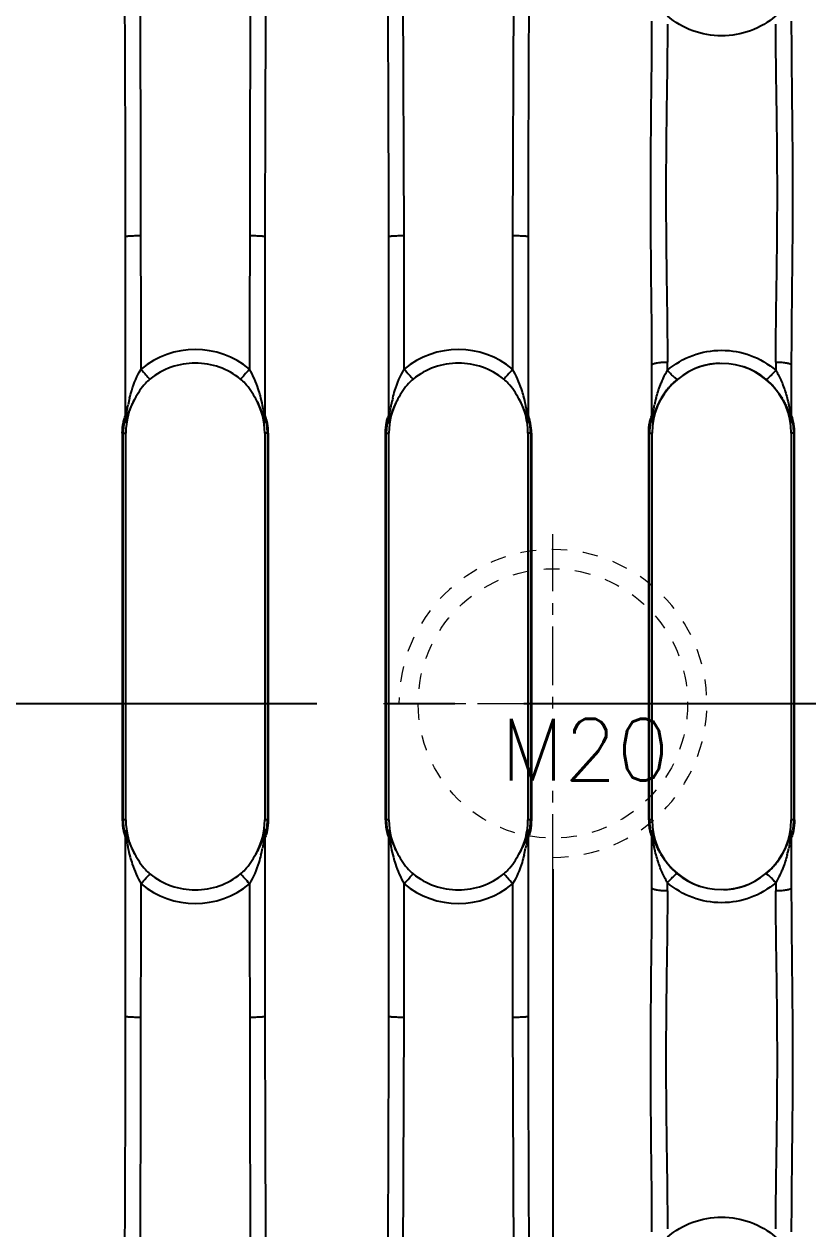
# Model space of a CAD drawing. Header units: millimetres. Extents: x 1147 to 12155, y -6137 to -4403.
# Drawn here: x 3959.4 to 4010.3, y -5297.9 to -5219.6 of the extents above; entities that cross this region are included whole.
import ezdxf

# ---------------------------------------------------------------- set-up
doc = ezdxf.new("R2010")
doc.units = ezdxf.units.MM
doc.header["$LTSCALE"] = 16.335
doc.header["$PDMODE"] = 3
doc.header["$PDSIZE"] = 0.3125
doc.linetypes.add('CENTER', pattern=[0.6, 0.375, -0.075, 0.075, -0.075])
doc.linetypes.add('HIDDEN', pattern=[0.2, 0.1, -0.1])
doc.layers.get('0').update_dxf_attribs({"linetype": 'CONTINUOUS'})
doc.layers.get('Defpoints').update_dxf_attribs({"linetype": 'CONTINUOUS'})
doc.layers.add('DEFAULT_2', color=8, linetype='HIDDEN')
doc.layers.add('screw', color=33, linetype='CONTINUOUS', lineweight=13)
doc.styles.get("Standard").update_dxf_attribs({"font": 'txt', "width": 0.8})
doc.styles.add('TXT', font='txt.shx', dxfattribs={"bigfont": 'gbcbig.shx'})
doc.dimstyles.get("Standard").update_dxf_attribs({"dimtxt": 0.15625, "dimasz": 0.1875, "dimexe": 0.125, "dimexo": 0.0625, "dimtad": 0, "dimtih": 1, "dimtoh": 1, "dimdsep": 46, "dimtxsty": 'Standard', "dimcen": 0.09, "dimadec": 0, "dimazin": 0, "dimtp": 0.01, "dimtm": 0.01, "dimtfac": 1, "dimtofl": 0, "dimtmove": 0, "dimatfit": 3, "dimfxl": 0, "dimtolj": 1, "dimarcsym": 0})

# ---------------------------------------------------------------- blocks, each defined once
blk = doc.blocks.new('screw_m20_g')
at = {"layer": 'screw', "color": 1, "linetype": 'CENTER', "ltscale": 0.621977}
for p, q in [((0, -11), (0, 11)), ((-11, 0), (11, 0))]:
    blk.add_line(p, q, dxfattribs=at)
at = {"layer": 'screw', "linetype": 'HIDDEN', "ltscale": 0.621977}
blk.add_circle((0, 0), 8.75, dxfattribs=at)
at = {"layer": 'screw', "color": 92, "linetype": 'HIDDEN', "ltscale": 0.621977}
blk.add_arc((0, 0), 10, 270, 180, dxfattribs=at)
at = {"layer": 'screw', "color": 6, "style": 'TXT'}
blk.add_text('M20', height=4, dxfattribs=at).set_placement((-3.4, -5))
blk = doc.blocks.new('*D714')
at = {"color": 4, "lineweight": -2}
blk.add_line((3836.959, -5263.772), (3816.272, -5263.772), dxfattribs=at)
at = {"layer": 'Defpoints', "color": 0}
for p in [(3816.272, -5263.772), (3837.022, -5263.772), (4103.729, -5263.772)]:
    blk.add_point(p, dxfattribs=at)
at = {"color": 6, "insert": (3808.272, -5263.772), "char_height": 8, "attachment_point": 5}
blk.add_mtext('\\A1;0.00', dxfattribs=at)
blk = doc.blocks.new('*D715')
at = {"color": 4, "lineweight": -2}
blk.add_line((3856.578, -5108.772), (3814.98, -5108.772), dxfattribs=at)
at = {"layer": 'Defpoints', "color": 0}
for p in [(3814.98, -5108.772), (3856.641, -5108.772), (4103.729, -5263.772)]:
    blk.add_point(p, dxfattribs=at)
at = {"color": 6, "insert": (3801.113, -5108.772), "char_height": 8, "attachment_point": 5}
blk.add_mtext('\\A1;155.00', dxfattribs=at)
blk = doc.blocks.new('*D716')
at = {"color": 4, "lineweight": -2}
blk.add_line((3858.666, -5058.772), (3814.98, -5058.772), dxfattribs=at)
at = {"layer": 'Defpoints', "color": 0}
for p in [(3814.98, -5058.772), (3858.729, -5058.772), (4103.729, -5263.772)]:
    blk.add_point(p, dxfattribs=at)
at = {"color": 6, "insert": (3800.58, -5058.772), "char_height": 8, "attachment_point": 5}
blk.add_mtext('\\A1;205.00', dxfattribs=at)
blk = doc.blocks.new('*D717')
at = {"color": 4, "lineweight": -2}
blk.add_line((3824.529, -5433.772), (3814.98, -5433.772), dxfattribs=at)
at = {"layer": 'Defpoints', "color": 0}
for p in [(4103.729, -5263.772), (3814.98, -5433.772), (3824.592, -5433.772)]:
    blk.add_point(p, dxfattribs=at)
at = {"color": 6, "insert": (3801.647, -5433.772), "char_height": 8, "attachment_point": 5}
blk.add_mtext('\\A1;170.00', dxfattribs=at)
blk = doc.blocks.new('*D718')
at = {"color": 4, "lineweight": -2}
blk.add_line((3847.666, -5468.772), (3814.98, -5468.772), dxfattribs=at)
at = {"layer": 'Defpoints', "color": 0}
for p in [(4103.729, -5263.772), (3814.98, -5468.772), (3847.729, -5468.772)]:
    blk.add_point(p, dxfattribs=at)
at = {"color": 6, "insert": (3800.58, -5468.772), "char_height": 8, "attachment_point": 5}
blk.add_mtext('\\A1;205.00', dxfattribs=at)
blk = doc.blocks.new('*D719')
at = {"color": 4, "lineweight": -2}
blk.add_line((3858.729, -5479.834), (3858.729, -5513.096), dxfattribs=at)
at = {"layer": 'Defpoints', "color": 0}
for p in [(4103.729, -5263.772), (3858.729, -5479.772), (3858.729, -5513.096)]:
    blk.add_point(p, dxfattribs=at)
at = {"color": 6, "insert": (3858.729, -5528.03), "char_height": 8, "attachment_point": 5, "rotation": 90}
blk.add_mtext('\\A1;245.00', dxfattribs=at)
blk = doc.blocks.new('*D720')
at = {"color": 4, "lineweight": -2}
blk.add_line((3993.729, -5274.535), (3993.729, -5513.096), dxfattribs=at)
at = {"layer": 'Defpoints', "color": 0}
for p in [(4103.729, -5263.772), (3993.729, -5274.473), (3993.729, -5513.096)]:
    blk.add_point(p, dxfattribs=at)
at = {"color": 6, "insert": (3993.729, -5525.363), "char_height": 8, "attachment_point": 5, "rotation": 90}
blk.add_mtext('\\A1;110.00', dxfattribs=at)
blk = doc.blocks.new('*D721')
at = {"color": 4, "lineweight": -2}
blk.add_line((3858.729, -5054.498), (3858.729, -5013.344), dxfattribs=at)
at = {"layer": 'Defpoints', "color": 0}
for p in [(3858.729, -5013.344), (3858.729, -5054.56), (4103.729, -5263.772)]:
    blk.add_point(p, dxfattribs=at)
at = {"color": 6, "insert": (3858.729, -4998.41), "char_height": 8, "attachment_point": 5, "rotation": 90}
blk.add_mtext('\\A1;245.00', dxfattribs=at)
blk = doc.blocks.new('*D722')
at = {"color": 4, "lineweight": -2}
blk.add_line((3862.554, -5213.772), (3818.256, -5213.772), dxfattribs=at)
at = {"layer": 'Defpoints', "color": 0}
for p in [(3818.256, -5213.772), (3862.617, -5213.772), (4103.729, -5263.772)]:
    blk.add_point(p, dxfattribs=at)
at = {"color": 6, "insert": (3807.056, -5213.772), "char_height": 8, "attachment_point": 5}
blk.add_mtext('\\A1;50.00', dxfattribs=at)
blk = doc.blocks.new('*D723')
at = {"color": 4, "lineweight": -2}
blk.add_line((3852.641, -5344.772), (3818.256, -5344.772), dxfattribs=at)
at = {"layer": 'Defpoints', "color": 0}
for p in [(4103.729, -5263.772), (3818.256, -5344.772), (3852.703, -5344.772)]:
    blk.add_point(p, dxfattribs=at)
at = {"color": 6, "insert": (3807.59, -5344.772), "char_height": 8, "attachment_point": 5}
blk.add_mtext('\\A1;81.00', dxfattribs=at)

msp = doc.modelspace()

# ---------------------------------------------------------------- linework, layer by layer
at = {"color": 7, "linetype": 'Continuous'}
for p, q in [((3966.981, -5242.059), (3966.919, -5202.464)), ((3974.081, -5202.464), (3974.019, -5242.059)), ((3984.074, -5233.376), (3983.994, -5212.783)), ((3991.193, -5212.783), (3991.113, -5233.376)), ((3984.074, -5242.06), (3984.074, -5233.376)), ((3991.113, -5233.376), (3991.113, -5242.059)), ((3965.975, -5245.384), (3965.975, -5233.441)), ((3975.025, -5233.441), (3975.025, -5245.384)), ((3983.069, -5245.384), (3983.069, -5233.441)), ((3992.118, -5233.441), (3992.118, -5245.384)), ((4000.162, -5245.324), (4000.162, -5241.775)), ((4001.168, -5242.125), (4001.168, -5241.595)), ((4008.206, -5241.595), (4008.206, -5242.125)), ((4009.212, -5241.775), (4009.212, -5245.324)), ((3965.763, -5246.203), (3965.763, -5271.34)), ((3965.763, -5246.203), (3965.986, -5246.203)), ((3965.815, -5271.34), (3965.815, -5246.203)), ((3965.986, -5271.34), (3965.986, -5246.203)), ((3975.014, -5246.203), (3975.014, -5271.34)), ((3975.238, -5246.203), (3975.014, -5246.203)), ((3975.186, -5246.203), (3975.186, -5271.34)), ((3975.238, -5246.203), (3975.238, -5271.34)), ((3982.856, -5271.34), (3982.856, -5246.203)), ((3982.856, -5246.203), (3983.08, -5246.203)), ((3982.908, -5271.34), (3982.908, -5246.203)), ((3983.08, -5271.34), (3983.08, -5246.203)), ((3992.107, -5246.203), (3992.107, -5271.34)), ((3992.331, -5246.203), (3992.107, -5246.203)), ((3992.279, -5246.203), (3992.279, -5271.34)), ((3992.331, -5246.203), (3992.331, -5271.34)), ((3999.95, -5271.34), (3999.95, -5246.203)), ((3999.95, -5246.203), (4000.173, -5246.203)), ((4000.002, -5271.34), (4000.002, -5246.203)), ((4000.173, -5271.34), (4000.173, -5246.203)), ((4009.201, -5246.203), (4009.201, -5271.34)), ((4009.425, -5246.203), (4009.201, -5246.203)), ((4009.373, -5246.203), (4009.373, -5271.34)), ((4009.425, -5271.34), (4009.425, -5246.203)), ((3965.986, -5271.34), (3965.763, -5271.34)), ((3975.238, -5271.34), (3975.014, -5271.34)), ((3983.08, -5271.34), (3982.856, -5271.34)), ((3992.331, -5271.34), (3992.107, -5271.34)), ((4000.173, -5271.34), (3999.95, -5271.34)), ((4009.425, -5271.34), (4009.201, -5271.34)), ((3965.975, -5284.102), (3965.975, -5272.159)), ((3975.025, -5272.159), (3975.025, -5284.102)), ((3983.069, -5284.102), (3983.069, -5272.159)), ((3992.118, -5272.159), (3992.118, -5284.102)), ((4000.162, -5275.768), (4000.162, -5272.219)), ((4009.212, -5272.219), (4009.212, -5275.768)), ((3966.919, -5315.08), (3966.981, -5275.484)), ((3974.019, -5275.483), (3974.081, -5315.08)), ((3984.074, -5284.167), (3984.074, -5275.483)), ((3991.113, -5275.484), (3991.113, -5284.167)), ((4001.168, -5275.948), (4001.168, -5275.418)), ((4008.206, -5275.418), (4008.206, -5275.948)), ((3983.994, -5304.76), (3984.074, -5284.167)), ((3991.113, -5284.167), (3991.193, -5304.76))]:
    msp.add_line(p, q, dxfattribs=at)
at = {"color": 1, "linetype": 'CENTER', "ltscale": 3.659596}
msp.add_line((3776.634, -5263.772), (4430.824, -5263.772), dxfattribs=at)
at = {"color": 7, "linetype": 'Continuous'}
for centre, radius, start, end in [((3970.5, -5246.252), 5.474, 49.98857, 130.01181), ((3987.594, -5246.252), 5.474, 49.99107, 130.01077), ((4004.687, -5246.203), 4.514, 0, 180), ((3970.5, -5246.203), 4.514, 150.50361, 180), ((3975.127, -5246.164), 9.168, 165.97152, 168.73972), ((3970.664, -5246.418), 4.763, 149.22508, 152.19932), ((3970.381, -5246.393), 4.712, 25.85112, 30.79991), ((3970.5, -5246.203), 4.514, 0, 29.49611), ((3965.902, -5246.159), 9.14, 11.06284, 15.04007), ((3987.594, -5246.203), 4.514, 150.50361, 180), ((3992.221, -5246.164), 9.168, 165.97152, 168.73972), ((3987.758, -5246.418), 4.763, 149.22508, 152.19932), ((3987.475, -5246.393), 4.712, 25.85112, 30.79991), ((3987.594, -5246.203), 4.514, 0, 29.49611), ((3982.995, -5246.159), 9.14, 11.06284, 15.04007), ((4009.026, -5246.206), 8.888, 165.27628, 168.12455), ((3965.033, -5245.1), 0.942, 347.95465, 355.97334), ((3975.967, -5245.1), 0.942, 184.03262, 192.04806), ((3975.984, -5245.128), 0.937, 178.36125, 190.36109), ((3982.127, -5245.1), 0.942, 347.95466, 355.97335), ((3993.061, -5245.1), 0.942, 184.03262, 192.04806), ((3993.078, -5245.128), 0.937, 178.36125, 190.36109), ((3999.22, -5245.1), 0.942, 347.95537, 359.98382), ((4010.154, -5245.1), 0.942, 180.0141, 192.04563), ((4010.174, -5245.127), 0.94, 178.36086, 190.35023), ((3940.07, -5246.364), 25.907, 2.19786, 2.36149), ((3942.19, -5246.281), 23.785, 1.80583, 2.19328), ((3999.245, -5246.295), 24.22, 177.99624, 178.19286), ((3998.976, -5246.287), 23.951, 177.63077, 177.9937), ((3957.163, -5246.364), 25.907, 2.19786, 2.36149), ((3959.284, -5246.281), 23.785, 1.80583, 2.19328), ((4016.338, -5246.295), 24.22, 177.99624, 178.19286), ((4016.07, -5246.287), 23.951, 177.63077, 177.9937), ((3973.542, -5246.383), 26.622, 1.93806, 2.33773), ((3999.26, -5245.326), 0.903, 350.03873, 0.08362), ((4010.115, -5245.326), 0.903, 179.91442, 189.95733), ((4037.02, -5246.423), 27.81, 177.92693, 178.06076), ((4034.574, -5246.335), 25.363, 177.65495, 177.92774), ((3970.5, -5271.34), 4.514, 180, 209.49611), ((3970.5, -5271.34), 4.514, 330.50361, 0), ((3987.594, -5271.34), 4.514, 180, 209.49611), ((3987.594, -5271.34), 4.514, 330.50361, 0), ((4004.687, -5271.34), 4.514, 180, 0), ((3942.024, -5271.256), 23.951, 357.63078, 357.9937), ((3965.033, -5272.443), 0.942, 4.03262, 12.04806), ((3941.755, -5271.248), 24.22, 357.99624, 358.19286), ((3975.967, -5272.443), 0.942, 167.95406, 175.97322), ((3998.81, -5271.262), 23.785, 181.80583, 182.19328), ((4000.931, -5271.179), 25.907, 182.19786, 182.36149), ((3959.118, -5271.256), 23.951, 357.63078, 357.9937), ((3982.127, -5272.443), 0.942, 4.03262, 12.04806), ((3958.849, -5271.248), 24.22, 357.99624, 358.19286), ((3993.06, -5272.443), 0.942, 167.95406, 175.97322), ((4015.903, -5271.262), 23.785, 181.80583, 182.19328), ((4018.024, -5271.179), 25.907, 182.19786, 182.36149), ((3974.8, -5271.209), 25.363, 357.65496, 357.92774), ((3999.221, -5272.443), 0.942, 0.0141, 12.04563), ((3972.354, -5271.12), 27.81, 357.92693, 358.06076), ((3999.259, -5272.218), 0.903, 359.91442, 9.95733), ((4010.115, -5272.218), 0.903, 170.04148, 180.0866), ((4010.154, -5272.443), 0.942, 167.95478, 179.98403), ((4035.832, -5271.16), 26.622, 181.93806, 182.33773), ((3975.099, -5271.384), 9.14, 191.06291, 195.04017), ((3970.619, -5271.15), 4.712, 205.85104, 210.79992), ((3970.338, -5271.126), 4.762, 329.22508, 334.87458), ((3965.873, -5271.379), 9.168, 345.97152, 348.73972), ((3992.192, -5271.384), 9.14, 191.0629, 195.04015), ((3987.713, -5271.15), 4.712, 205.85112, 210.79991), ((3987.431, -5271.126), 4.762, 329.22508, 334.87457), ((3982.966, -5271.379), 9.168, 345.97153, 348.73972), ((4000.349, -5271.337), 8.888, 345.27568, 348.1241), ((3970.5, -5271.291), 5.474, 229.99106, 310.01083), ((3987.594, -5271.291), 5.474, 229.98799, 310.00994)]:
    msp.add_arc(centre, radius, start, end, dxfattribs=at)
for points, knots in [([(3965.975, -5233.441), (3965.975, -5228.28), (3965.925, -5217.954), (3965.881, -5202.464), (3965.925, -5186.973), (3965.975, -5176.647), (3965.975, -5171.486)], [0, 0, 0, 0, 0.249913, 0.5, 0.750087, 1, 1, 1, 1]), ([(3975.025, -5171.486), (3975.025, -5176.647), (3975.075, -5186.973), (3975.12, -5202.464), (3975.075, -5217.954), (3975.025, -5228.28), (3975.025, -5233.441)], [0, 0, 0, 0, 0.249914, 0.5, 0.750086, 1, 1, 1, 1]), ([(3983.069, -5233.441), (3983.069, -5231.444), (3983.053, -5223.453), (3983.009, -5215.463), (3982.996, -5209.469)], [0, 0, 0, 0, 0.249867, 1, 1, 1, 1]), ([(3992.191, -5209.469), (3992.187, -5211.467), (3992.162, -5219.458), (3992.118, -5227.449), (3992.118, -5233.441)], [0, 0, 0, 0, 0.250107, 1, 1, 1, 1]), ([(4008.206, -5219.11), (4007.723, -5219.52), (4006.602, -5220.179), (4004.687, -5220.521), (4002.772, -5220.179), (4001.651, -5219.52), (4001.168, -5219.11)], [0, 0, 0, 0, 0.249585, 0.500004, 0.750429, 1, 1, 1, 1]), ([(4000.162, -5241.775), (4000.162, -5239.92), (4000.112, -5236.201), (4000.068, -5230.617), (4000.112, -5225.034), (4000.162, -5221.315), (4000.162, -5219.46)], [0, 0, 0, 0, 0.249324, 0.499998, 0.750687, 1, 1, 1, 1]), ([(4001.168, -5219.64), (4001.168, -5221.463), (4001.105, -5225.122), (4001.047, -5230.618), (4001.105, -5236.113), (4001.168, -5239.772), (4001.168, -5241.595)], [0, 0, 0, 0, 0.249107, 0.499999, 0.750892, 1, 1, 1, 1]), ([(4008.206, -5241.595), (4008.206, -5239.772), (4008.27, -5236.113), (4008.327, -5230.618), (4008.27, -5225.122), (4008.206, -5221.463), (4008.206, -5219.64)], [0, 0, 0, 0, 0.249108, 0.5, 0.750892, 1, 1, 1, 1]), ([(4009.212, -5219.46), (4009.212, -5221.315), (4009.262, -5225.034), (4009.307, -5230.618), (4009.262, -5236.201), (4009.212, -5239.92), (4009.212, -5241.775)], [0, 0, 0, 0, 0.249325, 0.5, 0.750675, 1, 1, 1, 1]), ([(3965.975, -5233.441), (3965.976, -5233.432), (3966.015, -5233.424), (3966.065, -5233.412), (3966.161, -5233.403), (3966.277, -5233.394), (3966.421, -5233.386), (3966.658, -5233.378), (3966.848, -5233.376), (3966.981, -5233.376)], [0, 0, 0, 0, 0.02568, 0.086859, 0.178734, 0.29696, 0.438498, 0.604665, 1, 1, 1, 1]), ([(3974.019, -5233.376), (3974.153, -5233.376), (3974.342, -5233.378), (3974.579, -5233.386), (3974.723, -5233.394), (3974.84, -5233.403), (3974.935, -5233.412), (3974.985, -5233.424), (3975.024, -5233.432), (3975.025, -5233.441)], [0, 0, 0, 0, 0.395335, 0.561502, 0.70304, 0.821266, 0.913141, 0.97432, 1, 1, 1, 1]), ([(3983.069, -5233.441), (3983.069, -5233.432), (3983.109, -5233.423), (3983.159, -5233.412), (3983.255, -5233.403), (3983.371, -5233.394), (3983.514, -5233.386), (3983.751, -5233.378), (3983.941, -5233.376), (3984.074, -5233.376)], [0, 0, 0, 0, 0.025145, 0.087056, 0.180852, 0.297035, 0.436393, 0.604588, 1, 1, 1, 1]), ([(3991.113, -5233.376), (3991.246, -5233.376), (3991.437, -5233.378), (3991.673, -5233.386), (3991.817, -5233.394), (3991.932, -5233.403), (3992.028, -5233.412), (3992.079, -5233.423), (3992.118, -5233.432), (3992.118, -5233.441)], [0, 0, 0, 0, 0.395412, 0.563607, 0.702965, 0.819148, 0.912944, 0.974855, 1, 1, 1, 1]), ([(4001.168, -5242.125), (4001.651, -5241.715), (4002.772, -5241.056), (4004.687, -5240.714), (4006.602, -5241.056), (4007.723, -5241.715), (4008.206, -5242.125)], [0, 0, 0, 0, 0.249587, 0.50001, 0.75043, 1, 1, 1, 1]), ([(3973.44, -5242.7), (3973.028, -5242.371), (3972.088, -5241.844), (3970.5, -5241.571), (3968.912, -5241.844), (3967.972, -5242.371), (3967.56, -5242.7)], [0, 0, 0, 0, 0.250028, 0.5, 0.749973, 1, 1, 1, 1]), ([(3990.534, -5242.7), (3990.122, -5242.371), (3989.182, -5241.844), (3987.594, -5241.57), (3986.006, -5241.844), (3985.065, -5242.371), (3984.654, -5242.7)], [0, 0, 0, 0, 0.250024, 0.5, 0.74997, 1, 1, 1, 1]), ([(4000.162, -5241.775), (4000.162, -5241.738), (4000.292, -5241.679), (4000.48, -5241.64), (4000.8, -5241.602), (4001.034, -5241.595), (4001.168, -5241.595)], [0, 0, 0, 0, 0.105188, 0.315079, 0.615705, 1, 1, 1, 1]), ([(4008.206, -5241.595), (4008.34, -5241.595), (4008.575, -5241.602), (4008.894, -5241.64), (4009.082, -5241.679), (4009.212, -5241.738), (4009.212, -5241.775)], [0, 0, 0, 0, 0.384295, 0.684921, 0.894812, 1, 1, 1, 1]), ([(3966.232, -5243.941), (3966.274, -5243.774), (3966.457, -5243.124), (3966.723, -5242.493), (3966.981, -5242.059)], [0, 0, 0, 0, 0.25425, 1, 1, 1, 1]), ([(3967.56, -5242.7), (3967.454, -5242.785), (3967.058, -5243.158), (3966.771, -5243.627), (3966.572, -5243.98)], [0, 0, 0, 0, 0.250411, 1, 1, 1, 1]), ([(3966.981, -5242.059), (3967.085, -5242.183), (3967.275, -5242.4), (3967.468, -5242.614), (3967.56, -5242.7)], [0, 0, 0, 0, 0.562597, 1, 1, 1, 1]), ([(3974.019, -5242.059), (3973.91, -5242.189), (3973.721, -5242.405), (3973.527, -5242.619), (3973.44, -5242.7)], [0, 0, 0, 0, 0.587438, 1, 1, 1, 1]), ([(3974.429, -5243.98), (3974.229, -5243.627), (3973.942, -5243.158), (3973.546, -5242.785), (3973.44, -5242.7)], [0, 0, 0, 0, 0.749639, 1, 1, 1, 1]), ([(3974.728, -5243.788), (3974.688, -5243.638), (3974.51, -5243.04), (3974.257, -5242.463), (3974.019, -5242.059)], [0, 0, 0, 0, 0.248589, 1, 1, 1, 1]), ([(3983.326, -5243.941), (3983.368, -5243.774), (3983.551, -5243.124), (3983.816, -5242.493), (3984.074, -5242.059)], [0, 0, 0, 0, 0.25425, 1, 1, 1, 1]), ([(3984.654, -5242.7), (3984.548, -5242.785), (3984.152, -5243.158), (3983.865, -5243.627), (3983.665, -5243.98)], [0, 0, 0, 0, 0.250411, 1, 1, 1, 1]), ([(3984.074, -5242.059), (3984.179, -5242.183), (3984.368, -5242.4), (3984.561, -5242.614), (3984.654, -5242.7)], [0, 0, 0, 0, 0.562597, 1, 1, 1, 1]), ([(3991.113, -5242.059), (3991.004, -5242.189), (3990.815, -5242.405), (3990.621, -5242.619), (3990.534, -5242.7)], [0, 0, 0, 0, 0.587437, 1, 1, 1, 1]), ([(3991.522, -5243.98), (3991.322, -5243.627), (3991.036, -5243.158), (3990.64, -5242.785), (3990.534, -5242.7)], [0, 0, 0, 0, 0.749639, 1, 1, 1, 1]), ([(3991.822, -5243.788), (3991.781, -5243.638), (3991.603, -5243.04), (3991.351, -5242.463), (3991.113, -5242.059)], [0, 0, 0, 0, 0.248589, 1, 1, 1, 1]), ([(4000.429, -5243.947), (4000.506, -5243.654), (4000.629, -5243.27), (4000.782, -5242.898), (4000.822, -5242.806)], [0, 0, 0, 0, 0.752194, 1, 1, 1, 1]), ([(4000.822, -5242.806), (4000.848, -5242.747), (4000.953, -5242.515), (4001.072, -5242.289), (4001.168, -5242.125)], [0, 0, 0, 0, 0.255268, 1, 1, 1, 1]), ([(4001.807, -5242.711), (4001.796, -5242.715), (4001.762, -5242.701), (4001.71, -5242.668), (4001.639, -5242.612), (4001.52, -5242.505), (4001.36, -5242.341), (4001.232, -5242.199), (4001.168, -5242.125)], [0, 0, 0, 0, 0.039768, 0.112527, 0.216205, 0.346579, 0.66369, 1, 1, 1, 1]), ([(4007.567, -5242.711), (4007.577, -5242.714), (4007.607, -5242.704), (4007.684, -5242.657), (4007.818, -5242.54), (4008.003, -5242.354), (4008.137, -5242.205), (4008.206, -5242.125)], [0, 0, 0, 0, 0.034741, 0.098258, 0.315025, 0.636275, 1, 1, 1, 1]), ([(4008.206, -5242.125), (4008.246, -5242.193), (4008.403, -5242.473), (4008.539, -5242.764), (4008.63, -5242.99)], [0, 0, 0, 0, 0.243245, 1, 1, 1, 1]), ([(3965.975, -5245.385), (3965.975, -5245.391), (3965.975, -5245.415), (3965.984, -5245.381), (3965.986, -5245.354), (3965.994, -5245.296), (3966.001, -5245.232), (3966.013, -5245.133), (3966.036, -5244.953), (3966.076, -5244.691), (3966.114, -5244.48), (3966.135, -5244.373)], [0, 0, 0, 0, 0.019461, 0.030649, 0.065562, 0.118286, 0.182772, 0.252966, 0.396953, 0.694012, 1, 1, 1, 1]), ([(3983.069, -5245.385), (3983.069, -5245.391), (3983.068, -5245.415), (3983.078, -5245.381), (3983.08, -5245.354), (3983.088, -5245.296), (3983.095, -5245.232), (3983.107, -5245.133), (3983.13, -5244.953), (3983.169, -5244.691), (3983.208, -5244.48), (3983.229, -5244.373)], [0, 0, 0, 0, 0.019461, 0.030649, 0.065562, 0.118286, 0.182772, 0.252966, 0.396953, 0.694012, 1, 1, 1, 1]), ([(4000.162, -5245.324), (4000.162, -5245.436), (4000.226, -5244.908), (4000.263, -5244.713), (4000.306, -5244.481), (4000.327, -5244.377)], [0, 0, 0, 0, 0.347121, 0.668336, 1, 1, 1, 1]), ([(4008.915, -5243.835), (4008.956, -5243.983), (4009.012, -5244.207), (4009.074, -5244.508), (4009.115, -5244.729), (4009.151, -5244.949), (4009.174, -5245.121), (4009.193, -5245.258), (4009.196, -5245.306), (4009.212, -5245.37), (4009.212, -5245.334), (4009.212, -5245.324)], [0, 0, 0, 0, 0.292464, 0.43817, 0.581836, 0.721916, 0.857656, 0.920666, 0.965942, 0.980761, 1, 1, 1, 1]), ([(3965.763, -5246.203), (3965.763, -5245.97), (3965.793, -5245.648), (3965.882, -5245.288), (3965.926, -5245.155), (3965.948, -5245.108)], [0, 0, 0, 0, 0.626411, 0.859852, 1, 1, 1, 1]), ([(3965.948, -5245.108), (3965.954, -5245.098), (3965.968, -5245.063), (3965.975, -5245.093), (3965.975, -5245.101)], [0, 0, 0, 0, 0.613171, 1, 1, 1, 1]), ([(3975.025, -5245.384), (3975.025, -5245.392), (3975.022, -5245.423), (3975.013, -5245.351), (3975.008, -5245.314), (3974.998, -5245.218), (3974.984, -5245.108), (3974.965, -5244.968), (3974.945, -5244.828), (3974.915, -5244.64), (3974.89, -5244.499), (3974.871, -5244.406)], [0, 0, 0, 0, 0.021007, 0.054845, 0.114167, 0.178493, 0.311809, 0.447503, 0.584643, 0.722626, 1, 1, 1, 1]), ([(3975.079, -5245.175), (3975.076, -5245.168), (3975.067, -5245.142), (3975.057, -5245.117), (3975.048, -5245.1)], [0, 0, 0, 0, 0.310005, 1, 1, 1, 1]), ([(3975.238, -5246.203), (3975.238, -5245.999), (3975.207, -5245.651), (3975.128, -5245.31), (3975.079, -5245.175)], [0, 0, 0, 0, 0.587291, 1, 1, 1, 1]), ([(3982.856, -5246.203), (3982.856, -5245.971), (3982.886, -5245.651), (3982.975, -5245.291), (3983.018, -5245.158), (3983.041, -5245.11)], [0, 0, 0, 0, 0.624992, 0.858526, 1, 1, 1, 1]), ([(3983.041, -5245.11), (3983.046, -5245.099), (3983.06, -5245.062), (3983.069, -5245.093), (3983.069, -5245.1)], [0, 0, 0, 0, 0.626437, 1, 1, 1, 1]), ([(3992.118, -5245.384), (3992.118, -5245.392), (3992.116, -5245.423), (3992.107, -5245.351), (3992.102, -5245.314), (3992.091, -5245.218), (3992.078, -5245.108), (3992.059, -5244.968), (3992.039, -5244.828), (3992.009, -5244.64), (3991.983, -5244.499), (3991.965, -5244.406)], [0, 0, 0, 0, 0.021007, 0.054845, 0.114167, 0.178493, 0.311809, 0.447503, 0.584643, 0.722626, 1, 1, 1, 1]), ([(3992.173, -5245.175), (3992.17, -5245.168), (3992.16, -5245.142), (3992.15, -5245.117), (3992.141, -5245.1)], [0, 0, 0, 0, 0.310005, 1, 1, 1, 1]), ([(3992.331, -5246.203), (3992.331, -5245.999), (3992.301, -5245.651), (3992.221, -5245.31), (3992.173, -5245.175)], [0, 0, 0, 0, 0.587291, 1, 1, 1, 1]), ([(3999.95, -5246.203), (3999.95, -5245.971), (3999.979, -5245.651), (4000.069, -5245.291), (4000.112, -5245.158), (4000.135, -5245.11)], [0, 0, 0, 0, 0.624992, 0.858526, 1, 1, 1, 1]), ([(4000.135, -5245.11), (4000.14, -5245.099), (4000.154, -5245.062), (4000.162, -5245.093), (4000.162, -5245.1)], [0, 0, 0, 0, 0.626438, 1, 1, 1, 1]), ([(4009.302, -5245.287), (4009.296, -5245.265), (4009.276, -5245.202), (4009.255, -5245.139), (4009.235, -5245.1)], [0, 0, 0, 0, 0.334542, 1, 1, 1, 1]), ([(3965.84, -5245.779), (3965.836, -5245.813), (3965.822, -5245.954), (3965.815, -5246.095), (3965.815, -5246.203)], [0, 0, 0, 0, 0.240867, 1, 1, 1, 1]), ([(3965.955, -5245.297), (3965.954, -5245.291), (3965.952, -5245.273), (3965.926, -5245.311), (3965.917, -5245.362), (3965.885, -5245.472), (3965.861, -5245.612), (3965.846, -5245.72), (3965.84, -5245.779)], [0, 0, 0, 0, 0.031586, 0.058655, 0.179649, 0.387453, 0.666809, 1, 1, 1, 1]), ([(3975.081, -5245.348), (3975.079, -5245.343), (3975.074, -5245.325), (3975.068, -5245.308), (3975.063, -5245.296)], [0, 0, 0, 0, 0.305692, 1, 1, 1, 1]), ([(3975.186, -5246.203), (3975.186, -5246.036), (3975.166, -5245.748), (3975.115, -5245.464), (3975.081, -5245.348)], [0, 0, 0, 0, 0.58052, 1, 1, 1, 1]), ([(3982.933, -5245.779), (3982.929, -5245.813), (3982.915, -5245.954), (3982.908, -5246.095), (3982.908, -5246.203)], [0, 0, 0, 0, 0.240867, 1, 1, 1, 1]), ([(3983.048, -5245.297), (3983.048, -5245.291), (3983.046, -5245.273), (3983.019, -5245.311), (3983.011, -5245.362), (3982.978, -5245.472), (3982.955, -5245.612), (3982.94, -5245.72), (3982.933, -5245.779)], [0, 0, 0, 0, 0.031586, 0.058655, 0.179649, 0.387453, 0.666809, 1, 1, 1, 1]), ([(3992.174, -5245.348), (3992.173, -5245.343), (3992.167, -5245.325), (3992.161, -5245.308), (3992.156, -5245.296)], [0, 0, 0, 0, 0.305692, 1, 1, 1, 1]), ([(3992.279, -5246.203), (3992.279, -5246.036), (3992.259, -5245.748), (3992.209, -5245.464), (3992.174, -5245.348)], [0, 0, 0, 0, 0.58052, 1, 1, 1, 1]), ([(4000.027, -5245.779), (4000.023, -5245.813), (4000.009, -5245.954), (4000.002, -5246.095), (4000.002, -5246.203)], [0, 0, 0, 0, 0.240867, 1, 1, 1, 1]), ([(4000.142, -5245.297), (4000.141, -5245.291), (4000.139, -5245.273), (4000.113, -5245.311), (4000.104, -5245.362), (4000.072, -5245.472), (4000.048, -5245.612), (4000.033, -5245.72), (4000.027, -5245.779)], [0, 0, 0, 0, 0.031586, 0.058655, 0.179649, 0.387453, 0.666809, 1, 1, 1, 1]), ([(4009.373, -5246.203), (4009.373, -5246.013), (4009.355, -5245.749), (4009.295, -5245.449), (4009.267, -5245.336), (4009.25, -5245.296)], [0, 0, 0, 0, 0.619888, 0.858965, 1, 1, 1, 1]), ([(4009.425, -5246.203), (4009.425, -5246.115), (4009.413, -5245.807), (4009.363, -5245.499), (4009.302, -5245.287)], [0, 0, 0, 0, 0.284209, 1, 1, 1, 1]), ([(3965.763, -5271.34), (3965.763, -5271.572), (3965.792, -5271.893), (3965.882, -5272.253), (3965.925, -5272.386), (3965.948, -5272.433)], [0, 0, 0, 0, 0.62494, 0.858559, 1, 1, 1, 1]), ([(3965.815, -5271.34), (3965.815, -5271.452), (3965.823, -5271.617), (3965.846, -5271.827), (3965.867, -5271.966), (3965.89, -5272.081), (3965.91, -5272.173), (3965.931, -5272.225), (3965.94, -5272.26), (3965.949, -5272.262)], [0, 0, 0, 0, 0.358861, 0.526331, 0.677358, 0.805571, 0.905305, 0.971566, 1, 1, 1, 1]), ([(3975.046, -5272.246), (3975.046, -5272.252), (3975.048, -5272.27), (3975.074, -5272.232), (3975.083, -5272.181), (3975.115, -5272.071), (3975.139, -5271.931), (3975.154, -5271.823), (3975.161, -5271.765)], [0, 0, 0, 0, 0.031532, 0.058615, 0.179548, 0.387287, 0.666665, 1, 1, 1, 1]), ([(3975.238, -5271.34), (3975.238, -5271.572), (3975.208, -5271.893), (3975.118, -5272.253), (3975.075, -5272.386), (3975.052, -5272.433)], [0, 0, 0, 0, 0.62537, 0.85881, 1, 1, 1, 1]), ([(3975.161, -5271.765), (3975.165, -5271.731), (3975.179, -5271.59), (3975.186, -5271.448), (3975.186, -5271.34)], [0, 0, 0, 0, 0.240833, 1, 1, 1, 1]), ([(3982.856, -5271.34), (3982.856, -5271.421), (3982.862, -5271.582), (3982.883, -5271.806), (3982.924, -5272.031), (3982.95, -5272.18), (3983.069, -5272.529), (3983.069, -5272.443)], [0, 0, 0, 0, 0.21499, 0.42121, 0.609642, 0.77114, 1, 1, 1, 1]), ([(3982.908, -5271.34), (3982.908, -5271.452), (3982.916, -5271.617), (3982.94, -5271.827), (3982.96, -5271.966), (3982.983, -5272.081), (3983.004, -5272.173), (3983.024, -5272.225), (3983.034, -5272.26), (3983.042, -5272.262)], [0, 0, 0, 0, 0.358861, 0.526331, 0.677358, 0.805571, 0.905305, 0.971566, 1, 1, 1, 1]), ([(3992.139, -5272.246), (3992.139, -5272.252), (3992.142, -5272.27), (3992.168, -5272.232), (3992.177, -5272.181), (3992.209, -5272.071), (3992.232, -5271.931), (3992.248, -5271.823), (3992.254, -5271.765)], [0, 0, 0, 0, 0.031532, 0.058615, 0.179548, 0.387287, 0.666665, 1, 1, 1, 1]), ([(3992.331, -5271.34), (3992.331, -5271.572), (3992.301, -5271.893), (3992.212, -5272.253), (3992.169, -5272.386), (3992.146, -5272.433)], [0, 0, 0, 0, 0.62537, 0.85881, 1, 1, 1, 1]), ([(3992.254, -5271.765), (3992.258, -5271.731), (3992.272, -5271.59), (3992.279, -5271.448), (3992.279, -5271.34)], [0, 0, 0, 0, 0.240833, 1, 1, 1, 1]), ([(3999.95, -5271.34), (3999.95, -5271.421), (3999.956, -5271.582), (3999.977, -5271.806), (4000.018, -5272.031), (4000.044, -5272.18), (4000.162, -5272.529), (4000.162, -5272.443)], [0, 0, 0, 0, 0.21499, 0.42121, 0.609642, 0.77114, 1, 1, 1, 1]), ([(4000.002, -5271.34), (4000.002, -5271.452), (4000.01, -5271.617), (4000.033, -5271.827), (4000.054, -5271.966), (4000.077, -5272.081), (4000.097, -5272.173), (4000.118, -5272.225), (4000.127, -5272.26), (4000.136, -5272.262)], [0, 0, 0, 0, 0.358861, 0.52633, 0.677356, 0.80557, 0.905304, 0.971566, 1, 1, 1, 1]), ([(4009.233, -5272.246), (4009.233, -5272.252), (4009.235, -5272.27), (4009.261, -5272.232), (4009.27, -5272.181), (4009.302, -5272.071), (4009.326, -5271.931), (4009.341, -5271.823), (4009.348, -5271.765)], [0, 0, 0, 0, 0.031532, 0.058615, 0.179548, 0.387286, 0.666665, 1, 1, 1, 1]), ([(4009.425, -5271.34), (4009.425, -5271.573), (4009.395, -5271.895), (4009.305, -5272.256), (4009.261, -5272.388), (4009.239, -5272.435)], [0, 0, 0, 0, 0.626809, 0.860208, 1, 1, 1, 1]), ([(4009.348, -5271.765), (4009.352, -5271.731), (4009.366, -5271.59), (4009.373, -5271.448), (4009.373, -5271.34)], [0, 0, 0, 0, 0.240833, 1, 1, 1, 1]), ([(3965.948, -5272.433), (3965.953, -5272.444), (3965.967, -5272.481), (3965.975, -5272.45), (3965.975, -5272.443)], [0, 0, 0, 0, 0.6255, 1, 1, 1, 1]), ([(3965.975, -5272.159), (3965.975, -5272.151), (3965.978, -5272.12), (3965.987, -5272.192), (3965.992, -5272.23), (3966.003, -5272.325), (3966.016, -5272.435), (3966.035, -5272.575), (3966.055, -5272.715), (3966.085, -5272.903), (3966.111, -5273.044), (3966.129, -5273.137)], [0, 0, 0, 0, 0.021004, 0.054843, 0.114164, 0.178491, 0.311808, 0.447502, 0.584642, 0.722626, 1, 1, 1, 1]), ([(3975.025, -5272.158), (3975.025, -5272.152), (3975.025, -5272.128), (3975.016, -5272.162), (3975.014, -5272.189), (3975.006, -5272.247), (3974.999, -5272.311), (3974.987, -5272.41), (3974.964, -5272.59), (3974.924, -5272.852), (3974.886, -5273.063), (3974.865, -5273.17)], [0, 0, 0, 0, 0.019461, 0.030649, 0.065562, 0.118286, 0.182772, 0.252966, 0.396953, 0.694012, 1, 1, 1, 1]), ([(3975.052, -5272.433), (3975.047, -5272.444), (3975.033, -5272.481), (3975.025, -5272.45), (3975.025, -5272.443)], [0, 0, 0, 0, 0.623231, 1, 1, 1, 1]), ([(3983.069, -5272.159), (3983.069, -5272.151), (3983.072, -5272.12), (3983.081, -5272.192), (3983.086, -5272.23), (3983.096, -5272.325), (3983.11, -5272.435), (3983.128, -5272.575), (3983.149, -5272.715), (3983.179, -5272.903), (3983.204, -5273.044), (3983.223, -5273.137)], [0, 0, 0, 0, 0.021006, 0.054845, 0.114166, 0.178493, 0.311809, 0.447504, 0.584643, 0.722626, 1, 1, 1, 1]), ([(3992.118, -5272.158), (3992.118, -5272.152), (3992.119, -5272.128), (3992.109, -5272.162), (3992.108, -5272.189), (3992.1, -5272.247), (3992.092, -5272.311), (3992.081, -5272.41), (3992.058, -5272.59), (3992.018, -5272.852), (3991.98, -5273.063), (3991.958, -5273.17)], [0, 0, 0, 0, 0.019461, 0.030649, 0.065562, 0.118286, 0.182772, 0.252966, 0.396953, 0.694012, 1, 1, 1, 1]), ([(3992.146, -5272.433), (3992.141, -5272.444), (3992.127, -5272.481), (3992.118, -5272.45), (3992.118, -5272.443)], [0, 0, 0, 0, 0.623231, 1, 1, 1, 1]), ([(4000.459, -5273.708), (4000.418, -5273.56), (4000.362, -5273.336), (4000.3, -5273.036), (4000.259, -5272.814), (4000.224, -5272.594), (4000.201, -5272.422), (4000.181, -5272.285), (4000.178, -5272.237), (4000.163, -5272.173), (4000.162, -5272.209), (4000.162, -5272.219)], [0, 0, 0, 0, 0.292464, 0.43817, 0.581836, 0.721916, 0.857656, 0.920667, 0.965942, 0.980761, 1, 1, 1, 1]), ([(4009.212, -5272.219), (4009.212, -5272.107), (4009.148, -5272.635), (4009.112, -5272.83), (4009.069, -5273.062), (4009.047, -5273.166)], [0, 0, 0, 0, 0.347144, 0.668346, 1, 1, 1, 1]), ([(4009.239, -5272.435), (4009.234, -5272.445), (4009.219, -5272.48), (4009.212, -5272.45), (4009.212, -5272.443)], [0, 0, 0, 0, 0.611254, 1, 1, 1, 1]), ([(3966.272, -5273.755), (3966.313, -5273.905), (3966.491, -5274.503), (3966.743, -5275.08), (3966.981, -5275.484)], [0, 0, 0, 0, 0.248589, 1, 1, 1, 1]), ([(3966.572, -5273.563), (3966.771, -5273.916), (3967.058, -5274.385), (3967.454, -5274.758), (3967.56, -5274.843)], [0, 0, 0, 0, 0.749639, 1, 1, 1, 1]), ([(3973.44, -5274.843), (3973.546, -5274.758), (3973.942, -5274.385), (3974.229, -5273.916), (3974.429, -5273.563)], [0, 0, 0, 0, 0.250411, 1, 1, 1, 1]), ([(3974.768, -5273.602), (3974.726, -5273.769), (3974.543, -5274.419), (3974.278, -5275.05), (3974.019, -5275.484)], [0, 0, 0, 0, 0.25425, 1, 1, 1, 1]), ([(3983.366, -5273.755), (3983.406, -5273.905), (3983.584, -5274.503), (3983.837, -5275.08), (3984.074, -5275.484)], [0, 0, 0, 0, 0.248589, 1, 1, 1, 1]), ([(3983.665, -5273.563), (3983.865, -5273.916), (3984.151, -5274.385), (3984.548, -5274.758), (3984.654, -5274.843)], [0, 0, 0, 0, 0.749639, 1, 1, 1, 1]), ([(3990.534, -5274.843), (3990.639, -5274.758), (3991.036, -5274.385), (3991.322, -5273.916), (3991.522, -5273.563)], [0, 0, 0, 0, 0.250411, 1, 1, 1, 1]), ([(3991.861, -5273.602), (3991.82, -5273.769), (3991.637, -5274.419), (3991.371, -5275.05), (3991.113, -5275.484)], [0, 0, 0, 0, 0.25425, 1, 1, 1, 1]), ([(4008.945, -5273.596), (4008.868, -5273.889), (4008.746, -5274.273), (4008.592, -5274.645), (4008.552, -5274.737)], [0, 0, 0, 0, 0.752194, 1, 1, 1, 1]), ([(3966.981, -5275.484), (3967.09, -5275.354), (3967.279, -5275.138), (3967.473, -5274.924), (3967.56, -5274.843)], [0, 0, 0, 0, 0.587438, 1, 1, 1, 1]), ([(3967.56, -5274.843), (3967.972, -5275.172), (3968.912, -5275.699), (3970.5, -5275.973), (3972.088, -5275.699), (3973.028, -5275.172), (3973.44, -5274.843)], [0, 0, 0, 0, 0.250024, 0.5, 0.74997, 1, 1, 1, 1]), ([(3974.019, -5275.484), (3973.915, -5275.36), (3973.726, -5275.143), (3973.533, -5274.929), (3973.44, -5274.843)], [0, 0, 0, 0, 0.562597, 1, 1, 1, 1]), ([(3984.074, -5275.484), (3984.184, -5275.354), (3984.373, -5275.137), (3984.566, -5274.924), (3984.654, -5274.843)], [0, 0, 0, 0, 0.58744, 1, 1, 1, 1]), ([(3984.654, -5274.843), (3985.065, -5275.172), (3986.005, -5275.699), (3987.594, -5275.973), (3989.182, -5275.699), (3990.122, -5275.172), (3990.534, -5274.843)], [0, 0, 0, 0, 0.25003, 0.5, 0.749976, 1, 1, 1, 1]), ([(3991.113, -5275.484), (3991.008, -5275.36), (3990.819, -5275.143), (3990.626, -5274.929), (3990.534, -5274.843)], [0, 0, 0, 0, 0.562597, 1, 1, 1, 1]), ([(4001.168, -5275.418), (4001.128, -5275.35), (4000.971, -5275.071), (4000.836, -5274.779), (4000.745, -5274.553)], [0, 0, 0, 0, 0.243245, 1, 1, 1, 1]), ([(4001.807, -5274.832), (4001.797, -5274.829), (4001.768, -5274.839), (4001.691, -5274.886), (4001.556, -5275.003), (4001.372, -5275.189), (4001.237, -5275.338), (4001.168, -5275.418)], [0, 0, 0, 0, 0.034739, 0.098254, 0.315015, 0.636264, 1, 1, 1, 1]), ([(4007.567, -5274.832), (4007.579, -5274.828), (4007.612, -5274.842), (4007.664, -5274.875), (4007.735, -5274.931), (4007.855, -5275.038), (4008.015, -5275.202), (4008.142, -5275.344), (4008.206, -5275.418)], [0, 0, 0, 0, 0.039768, 0.112527, 0.216205, 0.346579, 0.66369, 1, 1, 1, 1]), ([(4008.552, -5274.737), (4008.526, -5274.796), (4008.421, -5275.028), (4008.303, -5275.254), (4008.206, -5275.418)], [0, 0, 0, 0, 0.255268, 1, 1, 1, 1]), ([(4008.206, -5275.418), (4007.723, -5275.828), (4006.602, -5276.487), (4004.687, -5276.829), (4002.772, -5276.487), (4001.651, -5275.828), (4001.168, -5275.418)], [0, 0, 0, 0, 0.249584, 0.500006, 0.750429, 1, 1, 1, 1]), ([(4000.162, -5298.083), (4000.162, -5296.228), (4000.112, -5292.509), (4000.068, -5286.926), (4000.112, -5281.342), (4000.162, -5277.623), (4000.162, -5275.768)], [0, 0, 0, 0, 0.249311, 0.500002, 0.750674, 1, 1, 1, 1]), ([(4001.168, -5275.948), (4001.034, -5275.948), (4000.8, -5275.941), (4000.48, -5275.903), (4000.292, -5275.864), (4000.162, -5275.805), (4000.162, -5275.768)], [0, 0, 0, 0, 0.384295, 0.684921, 0.894812, 1, 1, 1, 1]), ([(4001.168, -5275.948), (4001.168, -5277.771), (4001.105, -5281.43), (4001.047, -5286.926), (4001.105, -5292.421), (4001.168, -5296.08), (4001.168, -5297.903)], [0, 0, 0, 0, 0.249108, 0.5, 0.750892, 1, 1, 1, 1]), ([(4009.212, -5275.768), (4009.212, -5275.805), (4009.082, -5275.864), (4008.894, -5275.903), (4008.575, -5275.941), (4008.34, -5275.948), (4008.206, -5275.948)], [0, 0, 0, 0, 0.105188, 0.315079, 0.615705, 1, 1, 1, 1]), ([(4008.206, -5297.903), (4008.206, -5296.08), (4008.27, -5292.421), (4008.327, -5286.926), (4008.27, -5281.43), (4008.206, -5277.771), (4008.206, -5275.948)], [0, 0, 0, 0, 0.249107, 0.499999, 0.750892, 1, 1, 1, 1]), ([(4009.212, -5275.768), (4009.212, -5277.623), (4009.262, -5281.342), (4009.307, -5286.926), (4009.262, -5292.509), (4009.212, -5296.228), (4009.212, -5298.083)], [0, 0, 0, 0, 0.249325, 0.5, 0.750675, 1, 1, 1, 1]), ([(3965.975, -5346.057), (3965.975, -5340.896), (3965.925, -5330.57), (3965.881, -5315.08), (3965.925, -5299.589), (3965.975, -5289.263), (3965.975, -5284.102)], [0, 0, 0, 0, 0.249913, 0.5, 0.750087, 1, 1, 1, 1]), ([(3966.981, -5284.167), (3966.848, -5284.167), (3966.658, -5284.165), (3966.421, -5284.157), (3966.277, -5284.149), (3966.161, -5284.14), (3966.065, -5284.131), (3966.015, -5284.119), (3965.976, -5284.111), (3965.975, -5284.102)], [0, 0, 0, 0, 0.395335, 0.561502, 0.70304, 0.821266, 0.913141, 0.97432, 1, 1, 1, 1]), ([(3975.025, -5284.102), (3975.024, -5284.111), (3974.985, -5284.119), (3974.935, -5284.131), (3974.84, -5284.14), (3974.723, -5284.149), (3974.579, -5284.157), (3974.342, -5284.165), (3974.153, -5284.167), (3974.019, -5284.167)], [0, 0, 0, 0, 0.02568, 0.086859, 0.178734, 0.29696, 0.438498, 0.604665, 1, 1, 1, 1]), ([(3975.025, -5284.102), (3975.025, -5289.263), (3975.075, -5299.589), (3975.12, -5315.079), (3975.075, -5330.57), (3975.025, -5340.896), (3975.025, -5346.057)], [0, 0, 0, 0, 0.249913, 0.499999, 0.750086, 1, 1, 1, 1]), ([(3982.996, -5308.074), (3983, -5306.076), (3983.025, -5298.085), (3983.069, -5290.094), (3983.069, -5284.102)], [0, 0, 0, 0, 0.250107, 1, 1, 1, 1]), ([(3984.074, -5284.167), (3983.941, -5284.167), (3983.751, -5284.165), (3983.514, -5284.157), (3983.371, -5284.149), (3983.255, -5284.14), (3983.159, -5284.131), (3983.109, -5284.12), (3983.069, -5284.111), (3983.069, -5284.102)], [0, 0, 0, 0, 0.395412, 0.563607, 0.702965, 0.819148, 0.912944, 0.974855, 1, 1, 1, 1]), ([(3992.118, -5284.102), (3992.118, -5284.111), (3992.079, -5284.12), (3992.028, -5284.131), (3991.932, -5284.14), (3991.817, -5284.149), (3991.673, -5284.157), (3991.437, -5284.165), (3991.246, -5284.167), (3991.113, -5284.167)], [0, 0, 0, 0, 0.025145, 0.087056, 0.180852, 0.297035, 0.436393, 0.604588, 1, 1, 1, 1]), ([(3992.118, -5284.102), (3992.118, -5286.099), (3992.135, -5294.09), (3992.178, -5302.08), (3992.191, -5308.074)], [0, 0, 0, 0, 0.249867, 1, 1, 1, 1]), ([(4001.168, -5298.433), (4001.651, -5298.023), (4002.772, -5297.364), (4004.687, -5297.022), (4006.602, -5297.364), (4007.723, -5298.023), (4008.206, -5298.433)], [0, 0, 0, 0, 0.249585, 0.500007, 0.750432, 1, 1, 1, 1])]:
    msp.add_open_spline(points, degree=3, knots=knots, dxfattribs=at)
for points in [[(4008.63, -5242.99), (4008.741, -5243.265), (4008.835, -5243.548), (4008.915, -5243.835)], [(4000.745, -5274.553), (4000.633, -5274.278), (4000.539, -5273.995), (4000.459, -5273.708)]]:
    msp.add_open_spline(points, degree=3, dxfattribs=at)
at = {"layer": 'DEFAULT_2', "color": 8, "linetype": 'HIDDEN'}
for centre, radius, start, end in [((4004.687, -5246.151), 4.486, 50.05685, 129.94207), ((3965.039, -5245.1), 0.936, 355.97334, 359.9951), ((3975.961, -5245.1), 0.936, 180.00539, 184.03262), ((3982.133, -5245.1), 0.936, 355.97335, 359.99951), ((3993.055, -5245.1), 0.936, 180.00539, 184.03262), ((3965.081, -5245.384), 0.894, 350.52709, 359.99124), ((3975.877, -5245.386), 0.852, 179.88309, 189.81287), ((3982.175, -5245.384), 0.894, 350.52709, 359.99124), ((3992.97, -5245.386), 0.852, 179.88309, 189.81287), ((3965.123, -5272.157), 0.852, 359.88305, 9.8128), ((3965.039, -5272.443), 0.936, 0.00539, 4.03262), ((3975.919, -5272.159), 0.894, 170.52709, 179.99124), ((3975.961, -5272.443), 0.936, 175.97322, 179.99972), ((3982.217, -5272.157), 0.852, 359.88304, 9.81282), ((3982.133, -5272.443), 0.936, 0.00539, 4.03262), ((3993.013, -5272.159), 0.894, 170.52709, 179.99124), ((3993.055, -5272.443), 0.936, 175.97322, 179.99972), ((4004.687, -5271.392), 4.486, 230.05707, 309.94392)]:
    msp.add_arc(centre, radius, start, end, dxfattribs=at)
for points, knots in [([(4001.807, -5242.711), (4001.696, -5242.804), (4001.277, -5243.188), (4000.925, -5243.646), (4000.714, -5244.015)], [0, 0, 0, 0, 0.253785, 1, 1, 1, 1]), ([(4007.567, -5242.711), (4007.68, -5242.805), (4008.106, -5243.197), (4008.463, -5243.664), (4008.675, -5244.039)], [0, 0, 0, 0, 0.253926, 1, 1, 1, 1]), ([(3966.451, -5244.196), (3966.381, -5244.328), (3966.261, -5244.577), (3966.103, -5245.035), (3966.056, -5245.185), (3965.965, -5245.585), (3965.963, -5245.531)], [0, 0, 0, 0, 0.31334, 0.613157, 0.887248, 1, 1, 1, 1]), ([(3975.037, -5245.531), (3975.03, -5245.574), (3974.958, -5245.232), (3974.915, -5245.101), (3974.782, -5244.686), (3974.68, -5244.459), (3974.622, -5244.338)], [0, 0, 0, 0, 0.102654, 0.378965, 0.683115, 1, 1, 1, 1]), ([(3983.544, -5244.196), (3983.475, -5244.328), (3983.354, -5244.577), (3983.197, -5245.035), (3983.15, -5245.185), (3983.058, -5245.585), (3983.057, -5245.531)], [0, 0, 0, 0, 0.31334, 0.613157, 0.887248, 1, 1, 1, 1]), ([(3992.131, -5245.531), (3992.124, -5245.574), (3992.052, -5245.232), (3992.008, -5245.101), (3991.876, -5244.686), (3991.774, -5244.459), (3991.715, -5244.338)], [0, 0, 0, 0, 0.102654, 0.378965, 0.683115, 1, 1, 1, 1]), ([(4000.714, -5244.015), (4000.633, -5244.156), (4000.523, -5244.371), (4000.401, -5244.67), (4000.324, -5244.882), (4000.253, -5245.121), (4000.217, -5245.238), (4000.154, -5245.541), (4000.149, -5245.482)], [0, 0, 0, 0, 0.309559, 0.460721, 0.608778, 0.752223, 0.886482, 1, 1, 1, 1]), ([(4008.675, -5244.039), (4008.754, -5244.179), (4008.896, -5244.466), (4009.031, -5244.814), (4009.124, -5245.129), (4009.157, -5245.244), (4009.223, -5245.539), (4009.226, -5245.482)], [0, 0, 0, 0, 0.310273, 0.61011, 0.753563, 0.888323, 1, 1, 1, 1]), ([(3975.025, -5245.1), (3975.025, -5245.093), (3975.029, -5245.065), (3975.044, -5245.092), (3975.048, -5245.1)], [0, 0, 0, 0, 0.446837, 1, 1, 1, 1]), ([(3992.118, -5245.1), (3992.118, -5245.093), (3992.122, -5245.065), (3992.137, -5245.092), (3992.141, -5245.1)], [0, 0, 0, 0, 0.446837, 1, 1, 1, 1]), ([(4009.212, -5245.1), (4009.212, -5245.093), (4009.216, -5245.065), (4009.231, -5245.092), (4009.235, -5245.1)], [0, 0, 0, 0, 0.446755, 1, 1, 1, 1]), ([(3965.963, -5272.012), (3965.97, -5271.969), (3966.042, -5272.311), (3966.085, -5272.442), (3966.218, -5272.857), (3966.32, -5273.084), (3966.378, -5273.205)], [0, 0, 0, 0, 0.102654, 0.378964, 0.683115, 1, 1, 1, 1]), ([(3975.037, -5272.012), (3975.037, -5272.006), (3975.034, -5271.985), (3975.02, -5272.029), (3975.012, -5272.061), (3974.99, -5272.156), (3974.96, -5272.281), (3974.914, -5272.447), (3974.861, -5272.619), (3974.777, -5272.856), (3974.703, -5273.032), (3974.649, -5273.148)], [0, 0, 0, 0, 0.013482, 0.029419, 0.067749, 0.122074, 0.249641, 0.390152, 0.537155, 0.68833, 1, 1, 1, 1]), ([(3983.057, -5272.012), (3983.064, -5271.969), (3983.136, -5272.311), (3983.179, -5272.442), (3983.312, -5272.857), (3983.414, -5273.084), (3983.472, -5273.205)], [0, 0, 0, 0, 0.102654, 0.378965, 0.683115, 1, 1, 1, 1]), ([(3992.131, -5272.012), (3992.13, -5272.006), (3992.128, -5271.985), (3992.113, -5272.029), (3992.106, -5272.061), (3992.083, -5272.156), (3992.053, -5272.281), (3992.008, -5272.447), (3991.954, -5272.619), (3991.871, -5272.856), (3991.797, -5273.032), (3991.742, -5273.148)], [0, 0, 0, 0, 0.013482, 0.029419, 0.067749, 0.122074, 0.249641, 0.390152, 0.537155, 0.68833, 1, 1, 1, 1]), ([(4000.7, -5273.504), (4000.621, -5273.364), (4000.479, -5273.077), (4000.344, -5272.73), (4000.25, -5272.414), (4000.218, -5272.299), (4000.151, -5272.004), (4000.149, -5272.061)], [0, 0, 0, 0, 0.310273, 0.61011, 0.753563, 0.888323, 1, 1, 1, 1]), ([(4008.661, -5273.528), (4008.741, -5273.387), (4008.851, -5273.172), (4008.974, -5272.873), (4009.051, -5272.661), (4009.121, -5272.422), (4009.157, -5272.305), (4009.221, -5272.002), (4009.226, -5272.061)], [0, 0, 0, 0, 0.309559, 0.460721, 0.608778, 0.752223, 0.886482, 1, 1, 1, 1]), ([(4001.807, -5274.832), (4001.694, -5274.738), (4001.268, -5274.347), (4000.912, -5273.879), (4000.7, -5273.504)], [0, 0, 0, 0, 0.253926, 1, 1, 1, 1]), ([(4007.567, -5274.832), (4007.678, -5274.739), (4008.098, -5274.355), (4008.45, -5273.897), (4008.661, -5273.528)], [0, 0, 0, 0, 0.253785, 1, 1, 1, 1])]:
    msp.add_open_spline(points, degree=3, knots=knots, dxfattribs=at)

# ---------------------------------------------------------------- block references
at = {"layer": 'screw'}
msp.add_blockref('screw_m20_g', (3993.729, -5263.772), dxfattribs=at)

# ---------------------------------------------------------------- dimensions: what is measured, and where the dimension line sits
for feature_location, offset, dtype, origin, picture, middle in [((3858.729, -5054.56), (0, 41.216), 1, (4103.729, -5263.772), '*D721', (3858.729, -4998.41)), ((3858.729, -5058.772), (-43.749, 0), 0, (4103.729, -5263.772), '*D716', (3800.58, -5058.772)), ((3856.641, -5108.772), (-41.661, 0), 0, (4103.729, -5263.772), '*D715', (3801.113, -5108.772)), ((3862.617, -5213.772), (-44.36, 0), 0, (4103.729, -5263.772), '*D722', (3807.056, -5213.772)), ((3837.021705141, -5263.771513564), (-20.749214932, 0), 0, (4103.728899025, -5263.771513564), '*D714', (3808.272490209, -5263.771513564)), ((3847.729, -5468.772), (-32.749, 0), 0, (4103.729, -5263.772), '*D718', (3800.58, -5468.772)), ((3824.592, -5433.772), (-9.612, 0), 0, (4103.729, -5263.772), '*D717', (3801.647, -5433.772)), ((3852.703, -5344.772), (-34.447, 0), 0, (4103.729, -5263.772), '*D723', (3807.59, -5344.772)), ((3858.729, -5479.772), (0, -33.325), 1, (4103.729, -5263.772), '*D719', (3858.729, -5528.03)), ((3993.729, -5274.473), (0, -238.624), 1, (4103.729, -5263.772), '*D720', (3993.729, -5525.363))]:
    dim = msp.add_ordinate_dim(feature_location=feature_location, offset=offset, dtype=dtype, origin=origin, dimstyle='Standard', override={"dimtxt": 8, "dimasz": 10, "dimgap": 0, "dimtih": 0, "dimtoh": 0, "dimzin": 0, "dimcen": 0, "dimclrd": 4, "dimclre": 4, "dimclrt": 6, "dimadec": 2, "dimtp": 0, "dimtm": 0, "dimtzin": 0})
    dim.commit()
    dim.dimension.update_dxf_attribs({"geometry": picture, "text_midpoint": middle})

doc.saveas('drawing.dxf')
